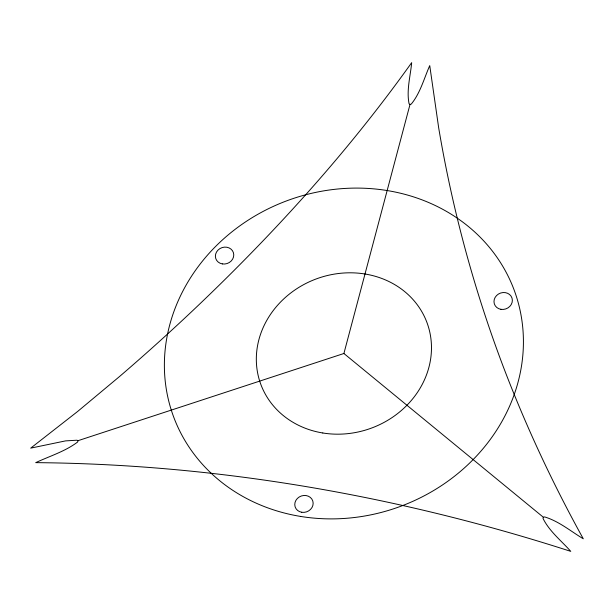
<?xml version="1.0" encoding="UTF-8"?>
<svg xmlns="http://www.w3.org/2000/svg" width="614" height="614" viewBox="0 0 614 614"><rect width="100%" height="100%" fill="white"/><g stroke="black" fill="none" stroke-linecap="round" stroke-linejoin="round"><path stroke-width="0.92" d="M77.909 440.722L343.901 353.495L409.999 104.48L411.303 104.042C420.344 92.96 424.036 78.5 429.739 65.591L438.657 127.712A1570.865 1409.475 -20.4 0 0 503.672 367.725C526.106 426.553 552.807 483.725 583.3 538.808C570.69 531.202 558.87 521.209 544.61 516.911L543.306 517.264L543.045 518.485C549.446 531.402 561.326 540.742 570.782 551.372C398.187 495.644 217.21 464.161 35.719 462.641C49.749 456.087 65.161 451.451 77.61 442.026L77.993 440.89L76.98 440.215L65.544 440.89L30.7 448.136L77.625 411.48L119.623 376.443A1953.111 1752.448 -20.4 0 0 193.863 309.571C273.614 233.972 347.816 152.172 411.687 62.628C410.421 76.159 406.384 90.128 409.047 103.666L410.006 104.487M343.901 353.495L543.336 517.234M322.795 432.985A88.631 79.528 -20.4 0 0 428.065 325.75A88.631 79.528 -20.4 0 0 280.844 301.75A88.631 79.528 -20.4 0 0 322.795 432.985M300.63 516.435A181.683 163.017 -20.4 0 0 516.42 296.616A181.683 163.017 -20.4 0 0 214.647 247.427A181.683 163.017 -20.4 0 0 300.63 516.435M301.743 512.268A9.302 8.35 -20.4 0 0 312.795 501.009A9.302 8.35 -20.4 0 0 297.337 498.491A9.302 8.35 -20.4 0 0 301.743 512.268M222.36 263.92A9.302 8.35 -20.4 0 0 233.412 252.661A9.302 8.35 -20.4 0 0 217.955 250.144A9.302 8.35 -20.4 0 0 222.36 263.92M500.955 309.333A9.302 8.35 -20.4 0 0 512.007 298.074A9.302 8.35 -20.4 0 0 496.549 295.557A9.302 8.35 -20.4 0 0 500.955 309.333"/></g></svg>
